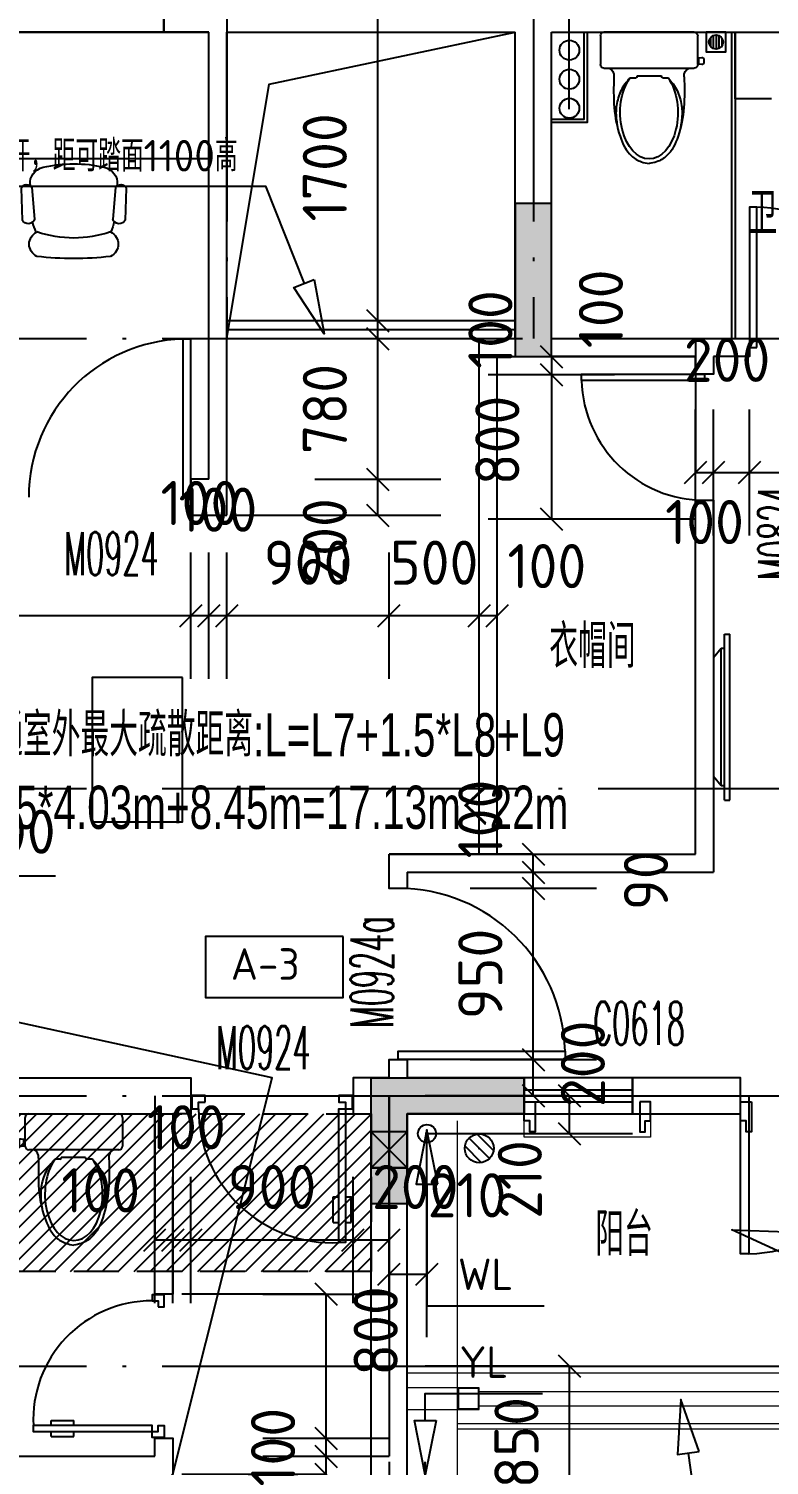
# Model space of a CAD drawing. Header units: millimetres. Extents: x -133666 to 880576, y -269375 to 86941.
# Drawn here: x -45355 to -41246, y -114640 to -106671 of the extents above; entities that cross this region are included whole.
import ezdxf
from ezdxf.enums import TextEntityAlignment as Align

# ---------------------------------------------------------------- set-up
doc = ezdxf.new("R2010")
doc.units = ezdxf.units.MM
doc.header["$LTSCALE"] = 1000
for name, pattern in [('__DASH', [0.35, 0.25, -0.1]), ('DASH', [0.35, 0.25, -0.1]), ('DOTE', [2.42, 2, -0.2, 0.02, -0.2])]:
    doc.linetypes.add(name, pattern=pattern)
doc.layers.get('0').update_dxf_attribs({"linetype": 'CONTINUOUS'})
doc.layers.add('0看线', color=9, linetype='CONTINUOUS', lineweight=0)
for name, color, linetype in [('0门窗套', 47, 'CONTINUOUS'), ('A-Lvtry', 5, 'CONTINUOUS'), ('AXIS_轴线_A', 1, 'DOTE'), ('COLU_柱墙_A', 2, 'CONTINUOUS'), ('COMP_栏杆_A', 163, 'CONTINUOUS'), ('DIM_引注_A', 3, 'CONTINUOUS'), ('DIM_标注_A', 3, 'CONTINUOUS'), ('DIM_符号_A', 3, 'CONTINUOUS'), ('EQU_厨卫设备_A', 6, 'CONTINUOUS'), ('EQU_活动家具_A', 237, 'CONTINUOUS'), ('HATCH_通用填充_A', 251, 'CONTINUOUS'), ('LINE_投影线_A', 7, 'CONTINUOUS'), ('LINE_细线_A', 9, 'CONTINUOUS'), ('M门窗标号', 1, 'CONTINUOUS'), ('PUB_DIM', 3, 'CONTINUOUS'), ('TEXT_房间名称_A', 6, 'CONTINUOUS'), ('TEXT_通用文字_A', 7, 'CONTINUOUS'), ('VPIPE-雨水', 4, 'DASH'), ('WALL_填充墙_A', 2, 'CONTINUOUS'), ('WIN_门窗_A', 4, 'CONTINUOUS'), ('看线', 161, 'CONTINUOUS')]:
    doc.layers.add(name, color=color, linetype=linetype)
doc.styles.add('_TCH_DIM', font='SIMPLEX.shx', dxfattribs={"width": 0.7, "bigfont": 'GBCBIG.shx'})
doc.styles.add('_中哲汉字字母', font='ZZ中哲字母', dxfattribs={"width": 0.7, "bigfont": 'ZZ中哲汉字'})
doc.styles.add('CADReader_TextStyle', font='tssdeng.shx', dxfattribs={"height": 0.2, "bigfont": 'gbcbig.shx'})

# ---------------------------------------------------------------- blocks, each defined once
blk = doc.blocks.new('h54j54j45j4m')
at = {"layer": 'TEXT_房间名称_A', "style": '_中哲汉字字母', "width": 0.7}
for s, p in [('卫生间', (-280546.1, 323076.5, 0)), ('衣帽间', (-281651.5, 320674.1)), ('室内最远点直通室外最大疏散距离:L=L7+1.5*L8+L9', (-285689.3, 320183.1)), ('=2.63m+1.5*4.03m+8.45m=17.13m＜22m', (-285689.3, 319781.1)), ('阳台', (-281396.3, 317412.4))]:
    blk.add_text(s, height=240, dxfattribs=at).set_placement(p)
blk = doc.blocks.new('554y54y')
at = {"layer": 'M门窗标号', "style": '_TCH_DIM', "width": 0.494118}
for s, p in [('M0824', (-280254.5, 321161)), ('M0924a', (-282517.5, 318676.2))]:
    blk.add_text(s, height=238, rotation=90, dxfattribs=at).set_placement(p)
for s, p in [('M0924', (-284342.8, 321189.3)), ('C0618', (-281409, 318583.9)), ('M0924', (-283500.4, 318449.2))]:
    blk.add_text(s, height=238, dxfattribs=at).set_placement(p)
blk = doc.blocks.new('mct-tl')
at = {"layer": '0门窗套'}
blk.add_lwpolyline([(60, 0), (60, -166.7), (30, -166.7), (30, -106.7), (0, -106.7), (0, 0), (60, 0)], dxfattribs=at)
blk = doc.blocks.new('A$C5BD04A55')
at = {"layer": '0看线'}
for points in [[(2900, 5990), (2900, 5900), (3600, 5900), (3600, 5990)], [(7950, 50), (4970, 50), (4970, 0), (3920, 0), (3920, 1050), (3970, 1050), (3970, 5990)], [(5100, 396.7), (5100, 200), (7200, 200), (7200, 396.7)]]:
    blk.add_lwpolyline(points, dxfattribs=at)
at = {"layer": '0看线', "linetype": 'DASH', "ltscale": 0.5}
for points in [[(4870, 290), (4870, 100), (4495, 100), (4495, 130), (4395, 130), (4395, 100), (4020, 100), (4020, 475), (4050, 475), (4050, 575), (4020, 575), (4020, 950), (4210, 950)], [(7525, 330), (7525, 100), (7900, 100), (7900, 130), (7950, 130)]]:
    blk.add_lwpolyline(points, dxfattribs=at)
at = {"layer": '0门窗套'}
for p in [(0, 6096.7), (5100, 396.7)]:
    blk.add_blockref('mct-tl', p, dxfattribs=at)
at = {"layer": '0门窗套', "extrusion": (0, 0, -1), "zscale": -1}
for p in [(-2400, 6096.7), (-3600, 6096.7), (-7200, 396.7)]:
    blk.add_blockref('mct-tl', p, dxfattribs=at)
at = {"layer": '0门窗套', "extrusion": (0, 0, -1), "xscale": -1, "zscale": -1}
blk.add_blockref('mct-tl', (-2900, 6096.7), dxfattribs=at)
blk = doc.blocks.new('A$C2E3860E6')
at = {"layer": 'HATCH_通用填充_A'}
h = blk.add_hatch(color=256, dxfattribs=at)
h.dxf.hatch_style = 1
h.paths.add_polyline_path([(39600, 200), (40000, 200), (40000, 0), (39400, 0), (39400, 850), (39600, 850)])
h.paths.add_polyline_path([(46600, 200), (46200, 200), (46200, 0), (46800, 0), (46800, 850), (46600, 850)])
h.paths.add_polyline_path([(22400, 200), (22800, 200), (22800, 0), (22200, 0), (22200, 850), (22400, 850)])
h.paths.add_polyline_path([(29400, 200), (29000, 200), (29000, 0), (29600, 0), (29600, 850), (29400, 850)])
h.paths.add_polyline_path([(41950, 15750), (41450, 15750), (41450, 15350), (41950, 15350)])
h.paths.add_polyline_path([(44750, 15750), (44250, 15750), (44250, 15350), (44750, 15350)])
h.paths.add_polyline_path([(38600, 9900), (38600, 10750), (38800, 10750), (38800, 9900)])
h.paths.add_polyline_path([(47600, 9900), (47600, 10750), (47400, 10750), (47400, 9900)])
h.paths.add_polyline_path([(41950, 17300), (41450, 17300), (41450, 16900), (41950, 16900)])
h.paths.add_polyline_path([(44750, 17300), (44250, 17300), (44250, 16900), (44750, 16900)])
h.paths.add_polyline_path([(40800, 13600), (40300, 13600), (40300, 13200), (40800, 13200)])
h.paths.add_polyline_path([(45900, 13600), (45400, 13600), (45400, 13200), (45900, 13200)])
h.paths.add_polyline_path([(35700, 11700), (35700, 11200), (35500, 11200), (35500, 11900), (36350, 11900), (36350, 11700)])
h.paths.add_polyline_path([(34600, 9900), (34600, 8450), (34400, 8450), (34400, 10100), (34600, 10100)])
h.paths.add_polyline_path([(35150, 5900), (34600, 5900), (34600, 6550), (34400, 6550), (34400, 5700), (35150, 5700)])
h.paths.add_polyline_path([(43200, 5900), (43000, 5900), (43000, 5050), (43200, 5050)])
h.paths.add_polyline_path([(43850, 11700), (43850, 11300), (44050, 11300), (44050, 11900), (42150, 11900), (42150, 9900), (44050, 9900), (44050, 10500), (43850, 10500), (43850, 10100), (42350, 10100), (42350, 11700)])
h.paths.add_polyline_path([(50500, 11700), (50500, 11200), (50700, 11200), (50700, 11900), (49850, 11900), (49850, 11700)])
h.paths.add_polyline_path([(51600, 9900), (51600, 8450), (51800, 8450), (51800, 10100), (51600, 10100)])
h.paths.add_polyline_path([(51050, 5900), (51600, 5900), (51600, 6550), (51800, 6550), (51800, 5700), (51050, 5700)])
h.paths.add_polyline_path([(24750, 15750), (24250, 15750), (24250, 15350), (24750, 15350)])
h.paths.add_polyline_path([(27550, 15750), (27050, 15750), (27050, 15350), (27550, 15350)])
h.paths.add_polyline_path([(21400, 9900), (21400, 10750), (21600, 10750), (21600, 9900)])
h.paths.add_polyline_path([(30400, 9900), (30400, 10750), (30200, 10750), (30200, 9900)])
h.paths.add_polyline_path([(24750, 17300), (24250, 17300), (24250, 16900), (24750, 16900)])
h.paths.add_polyline_path([(27550, 17300), (27050, 17300), (27050, 16900), (27550, 16900)])
h.paths.add_polyline_path([(23600, 13600), (23100, 13600), (23100, 13200), (23600, 13200)])
h.paths.add_polyline_path([(28700, 13600), (28200, 13600), (28200, 13200), (28700, 13200)])
h.paths.add_polyline_path([(18500, 11700), (18500, 11200), (18300, 11200), (18300, 11900), (19150, 11900), (19150, 11700)])
h.paths.add_polyline_path([(17400, 9900), (17400, 8450), (17200, 8450), (17200, 10100), (17400, 10100)], flags=17)
h.paths.add_polyline_path([(17950, 5900), (17400, 5900), (17400, 6550), (17200, 6550), (17200, 5700), (17950, 5700)])
h.paths.add_polyline_path([(26000, 5900), (25800, 5900), (25800, 5050), (26000, 5050)])
h.paths.add_polyline_path([(25150, 11700), (25150, 11300), (24950, 11300), (24950, 11900), (26850, 11900), (26850, 9900), (24950, 9900), (24950, 10500), (25150, 10500), (25150, 10100), (26650, 10100), (26650, 11700)])
h.paths.add_polyline_path([(33300, 11700), (33300, 11200), (33500, 11200), (33500, 11900), (32650, 11900), (32650, 11700)])
h.paths.add_polyline_path([(34400, 9900), (34400, 8450), (34600, 8450), (34600, 10100), (34400, 10100)])
h.paths.add_polyline_path([(33850, 5900), (34400, 5900), (34400, 6550), (34600, 6550), (34600, 5700), (33850, 5700)])
h.paths.add_polyline_path([(9850, 15750), (10350, 15750), (10350, 15350), (9850, 15350)])
h.paths.add_polyline_path([(7050, 15750), (7550, 15750), (7550, 15350), (7050, 15350)])
h.paths.add_polyline_path([(13200, 9900), (13200, 10750), (13000, 10750), (13000, 9900)])
h.paths.add_polyline_path([(4200, 9900), (4200, 10750), (4400, 10750), (4400, 9900)])
h.paths.add_polyline_path([(9850, 17300), (10350, 17300), (10350, 16900), (9850, 16900)])
h.paths.add_polyline_path([(7050, 17300), (7550, 17300), (7550, 16900), (7050, 16900)])
h.paths.add_polyline_path([(11000, 13600), (11500, 13600), (11500, 13200), (11000, 13200)])
h.paths.add_polyline_path([(5900, 13600), (6400, 13600), (6400, 13200), (5900, 13200)])
h.paths.add_polyline_path([(16100, 11700), (16100, 11200), (16300, 11200), (16300, 11900), (15450, 11900), (15450, 11700)])
h.paths.add_polyline_path([(5200, 200), (5600, 200), (5600, 0), (5000, 0), (5000, 850), (5200, 850)])
h.paths.add_polyline_path([(17200, 9900), (17200, 8450), (17400, 8450), (17400, 10100), (17200, 10100)])
h.paths.add_polyline_path([(16650, 5900), (17200, 5900), (17200, 6550), (17400, 6550), (17400, 5700), (16650, 5700)])
h.paths.add_polyline_path([(12200, 200), (11800, 200), (11800, 0), (12400, 0), (12400, 850), (12200, 850)])
h.paths.add_polyline_path([(8600, 5900), (8800, 5900), (8800, 5050), (8600, 5050)])
h.paths.add_polyline_path([(9450, 11700), (9450, 11300), (9650, 11300), (9650, 11900), (7750, 11900), (7750, 9900), (9650, 9900), (9650, 10500), (9450, 10500), (9450, 10100), (7950, 10100), (7950, 11700)])
h.paths.add_polyline_path([(1300, 11700), (1300, 11200), (1100, 11200), (1100, 11900), (1950, 11900), (1950, 11700)])
h.paths.add_polyline_path([(200, 9900), (200, 8450), (0, 8450), (0, 10100), (200, 10100)])
h.paths.add_polyline_path([(750, 5900), (200, 5900), (200, 6550), (0, 6550), (0, 5700), (750, 5700)])
edge = h.paths.add_edge_path()
edge.add_line((38750, 5900), (38750, 5700))
edge.add_line((38750, 5700), (39400, 5700))
edge.add_line((39400, 5700), (39400, 5200))
edge.add_line((39400, 5200), (39600, 5200))
edge.add_line((39600, 5200), (39600, 5900))
edge.add_line((39600, 5900), (38750, 5900))
edge.add_line((47450, 5900), (47450, 5700))
edge.add_line((47450, 5700), (46800, 5700))
edge.add_line((46800, 5700), (46800, 5200))
edge.add_line((46800, 5200), (46600, 5200))
edge.add_line((46600, 5200), (46600, 5900))
edge.add_line((46600, 5900), (47450, 5900))
edge.add_line((21550, 5900), (21550, 5700))
edge.add_line((21550, 5700), (22200, 5700))
edge.add_line((22200, 5700), (22200, 5200))
edge.add_line((22200, 5200), (22400, 5200))
edge.add_line((22400, 5200), (22400, 5900))
edge.add_line((22400, 5900), (21550, 5900))
edge.add_line((30250, 5900), (30250, 5700))
edge.add_line((30250, 5700), (29600, 5700))
edge.add_line((29600, 5700), (29600, 5200))
edge.add_line((29600, 5200), (29400, 5200))
edge.add_line((29400, 5200), (29400, 5900))
edge.add_line((29400, 5900), (30250, 5900))
edge.add_line((13050, 5900), (13050, 5700))
edge.add_line((13050, 5700), (12400, 5700))
edge.add_line((12400, 5700), (12400, 5200))
edge.add_line((12400, 5200), (12200, 5200))
edge.add_line((12200, 5200), (12200, 5900))
edge.add_line((12200, 5900), (13050, 5900))
edge.add_line((4350, 5900), (4350, 5700))
edge.add_line((4350, 5700), (5000, 5700))
edge.add_line((5000, 5700), (5000, 5200))
edge.add_line((5000, 5200), (5200, 5200))
edge.add_line((5200, 5200), (5200, 5900))
edge.add_line((5200, 5900), (4350, 5900))
h = blk.add_hatch(color=256, dxfattribs=at)
h.dxf.hatch_style = 1
h.paths.add_polyline_path([(22200, 5200), (22400, 5200), (22400, 5900), (21550, 5900), (21550, 5700), (22200, 5700)])
h.paths.add_polyline_path([(29400, 5900), (29400, 5200), (29600, 5200), (29600, 5700), (30250, 5700), (30250, 5900)])
h.paths.add_polyline_path([(34600, 9900), (34600, 10100), (34400, 10100), (34400, 8450), (34600, 8450)])
h.paths.add_polyline_path([(33850, 5700), (34400, 5700), (34400, 5900), (33850, 5900)])
h.paths.add_polyline_path([(39600, 5900), (38750, 5900), (38750, 5700), (39400, 5700), (39400, 5200), (39600, 5200)])
h.paths.add_polyline_path([(46800, 5700), (47450, 5700), (47450, 5900), (46600, 5900), (46600, 5200), (46800, 5200)])
at = {"layer": 'COLU_柱墙_A'}
for points in [[(30400, 9900), (30400, 10750), (30200, 10750), (30200, 9900), (30400, 9900)], [(30250, 5900), (30250, 5700), (29600, 5700), (29600, 5200), (29400, 5200), (29400, 5900), (30250, 5900)]]:
    blk.add_lwpolyline(points, dxfattribs=at)
blk = doc.blocks.new('J54J6K6K')
at = {"layer": 'DIM_引注_A', "linetype": 'Continuous'}
blk.add_lwpolyline([(-286040.3, 319521), (-284390.8, 319521)], dxfattribs=at)
at = {"layer": 'DIM_标注_A', "linetype": 'Continuous'}
for points in [[(-281702.2, 322462.9), (-281578.4, 322339.2)], [(-280840.3, 322501), (-280840.3, 321758.5), (-278640.3, 321758.5), (-278640.3, 322501)], [(-281990.3, 322401), (-281290.3, 322401)], [(-281702.2, 322363), (-281578.4, 322239.2)], [(-280840.3, 322401), (-281640.3, 322401), (-281640.3, 321501.1), (-280840.3, 321501.1)], [(-281990.3, 322301.1), (-281290.3, 322301.1)], [(-280840.3, 321408.5), (-280840.3, 322108.5)], [(-280740.3, 321408.5), (-280740.3, 322108.5)], [(-280540.3, 321408.5), (-280540.3, 322108.5)], [(-280902.2, 321696.6), (-280778.4, 321820.3)], [(-280802.2, 321696.6), (-280678.4, 321820.3)], [(-280602.2, 321696.6), (-280478.4, 321820.3)], [(-286140.3, 321764.1), (-286140.3, 320964.1), (-281940.3, 320964.1), (-281940.3, 321764.1)], [(-281702.2, 321563), (-281578.4, 321439.2)], [(-281990.3, 321501.1), (-281290.3, 321501.1)], [(-283640.1, 320614.1), (-283640.1, 321314.1)], [(-283540.3, 320614.1), (-283540.3, 321314.1)], [(-283440.3, 320614.1), (-283440.3, 321314.1)], [(-282540.3, 320614.1), (-282540.3, 321314.1)], [(-282040.3, 320614.1), (-282040.3, 321314.1)], [(-281940.3, 320614.1), (-281940.3, 321314.1)], [(-283702, 320902.2), (-283578.2, 321026)], [(-283602.2, 320902.2), (-283478.4, 321026)], [(-283502.2, 320902.2), (-283378.4, 321026)], [(-282602.2, 320902.2), (-282478.4, 321026)], [(-282102.2, 320902.2), (-281978.4, 321026)], [(-282002.2, 320902.2), (-281878.4, 321026)], [(-282540.3, 318301), (-281740.3, 318301), (-281740.3, 319641), (-282540.3, 319641)], [(-282090.3, 319641), (-281390.3, 319641)], [(-281802.2, 319702.9), (-281678.4, 319579.2)], [(-281802.2, 319602.9), (-281678.4, 319479.2)], [(-282090.3, 319541), (-281390.3, 319541)], [(-281802.2, 319513.3), (-281678.4, 319389.6)], [(-282090.3, 319451.5), (-281390.3, 319451.5)], [(-281802.2, 318563.3), (-281678.4, 318439.6)], [(-282090.3, 318501.5), (-281390.3, 318501.5)], [(-283840.3, 318301), (-283840.3, 317501), (-282540.3, 317501), (-282540.3, 318301)], [(-282340.3, 318091), (-281540.3, 318091), (-281540.3, 318301), (-282340.3, 318301)], [(-282090.3, 318301), (-281390.3, 318301)], [(-281890.3, 318301), (-281190.3, 318301)], [(-281802.2, 318362.9), (-281678.4, 318239.2)], [(-281602.2, 318362.9), (-281478.4, 318239.2)], [(-281602.2, 318152.9), (-281478.4, 318029.2)], [(-282540.3, 318111), (-282540.3, 317311), (-282330.3, 317311), (-282330.3, 318111)], [(-281890.3, 318091), (-281190.3, 318091)], [(-283840.3, 317151), (-283840.3, 317851)], [(-283740.3, 317151), (-283740.3, 317851)], [(-283640.3, 317151), (-283640.3, 317851)], [(-282740.3, 317151), (-282740.3, 317851)], [(-282540.3, 317151), (-282540.3, 317851)], [(-282540.3, 316961), (-282540.3, 317661)], [(-282330.3, 316961), (-282330.3, 317661)], [(-283902.2, 317439.2), (-283778.4, 317562.9)], [(-283802.2, 317439.2), (-283678.4, 317562.9)], [(-283702.2, 317439.2), (-283578.4, 317562.9)], [(-282802.2, 317439.2), (-282678.4, 317562.9)], [(-282602.2, 317439.2), (-282478.4, 317562.9)], [(-282602.2, 317249.2), (-282478.4, 317372.9)], [(-282392.2, 317249.2), (-282268.4, 317372.9)], [(-281602.2, 316862.9), (-281478.4, 316739.2)], [(-282340.3, 315951.5), (-281540.3, 315951.5), (-281540.3, 316801), (-282340.3, 316801)], [(-281890.3, 316801), (-281190.3, 316801)], [(-282540.3, 316269.5), (-282540.3, 315469.5), (-282340.3, 315469.5), (-282340.3, 316269.5)]]:
    blk.add_lwpolyline(points, dxfattribs=at)
at = {"layer": 'DIM_符号_A', "linetype": 'Continuous'}
for points in [[(-281540.8, 323773.6), (-281540.8, 325696.6), (-280469.8, 325696.6)], [(-285190.3, 323347.1), (-283227.2, 323347.1), (-283012.5, 322806.8)], [(-282956.7, 322829), (-282901.7, 322528), (-283068.2, 322784.7), (-282956.7, 322829)], [(-282270.3, 317811), (-282330.3, 318111), (-282390.3, 317811), (-282270.3, 317811)], [(-282330.3, 317811), (-282330.3, 317135.6), (-281680.3, 317135.6)], [(-280333.6, 317545.2), (-280361.8, 317428.6), (-280639.2, 317557.6), (-280333.6, 317545.2)], [(-282340.3, 316498.5), (-282340.3, 316648.5), (-281690.3, 316648.5)], [(-280821, 316326.5), (-280921.3, 316615.5), (-280939.8, 316310.2), (-280821, 316326.5)], [(-282280.3, 316498.5), (-282340.3, 316198.5), (-282400.3, 316498.5), (-282280.3, 316498.5)], [(-280880.4, 316318.3), (-280807.8, 315790.1), (-278736.3, 315790.1)]]:
    blk.add_lwpolyline(points, dxfattribs=at)
at = {"layer": 'PUB_DIM', "linetype": 'Continuous'}
for points in [[(-283403.3, 321521), (-282603.3, 321521), (-282603.3, 324301), (-283403.3, 324301)], [(-282953.3, 322601), (-282253.3, 322601)], [(-282665.2, 322662.9), (-282541.4, 322539.2)], [(-282665.2, 322562.9), (-282541.4, 322439.2)], [(-282953.3, 322501), (-282253.3, 322501)], [(-282953.3, 321721), (-282253.3, 321721)], [(-282665.2, 321782.9), (-282541.4, 321659.2)], [(-282665.2, 321582.9), (-282541.4, 321459.2)], [(-282953.3, 321521), (-282253.3, 321521)], [(-282952.2, 317262.9), (-282828.4, 317139.2)], [(-283690.3, 316201), (-282890.3, 316201), (-282890.3, 317201), (-283690.3, 317201)], [(-283240.3, 317201), (-282540.3, 317201)], [(-282952.2, 316462.9), (-282828.4, 316339.2)], [(-283240.3, 316401), (-282540.3, 316401)], [(-283240.3, 316301), (-282540.3, 316301)], [(-282952.2, 316362.9), (-282828.4, 316239.2)], [(-282952.2, 316262.9), (-282828.4, 316139.2)]]:
    blk.add_lwpolyline(points, dxfattribs=at)
at = {"layer": 'VPIPE-雨水', "linetype": 'Continuous'}
blk.add_circle((-282330.3, 318091), 50, dxfattribs=at)
at = {"layer": 'DIM_引注_A', "color": 7, "style": 'CADReader_TextStyle'}
blk.add_text('阴影区域需吊顶，下方净高2400', height=245, dxfattribs=at).set_placement((-284390.8, 319888.5), align=Align.TOP_RIGHT)
at = {"layer": 'DIM_标注_A', "color": 7, "style": 'CADReader_TextStyle'}
for s, rotation, p in [('100', 90, (-281365.3, 322666)), ('200', 360.00001, (-280665.3, 322383.5)), ('800', 90, (-281940.3, 321936.1)), ('100', 360.00001, (-283590.2, 321589.1)), ('100', 360.00001, (-283490.3, 321552.1)), ('100', 360.00001, (-280790.3, 321483.5)), ('900', 360.00001, (-282990.3, 321258.1)), ('500', 360.00001, (-282290.3, 321258.1)), ('100', 360.00001, (-281665.3, 321239.1)), ('100', 90, (-282034.3, 319836)), ('90', 90, (-281115.3, 319496.2)), ('950', 90, (-282034.3, 318976.5)), ('200', 90, (-281465.3, 318478.1)), ('100', 360.00001, (-283665.3, 318126)), ('210', 90, (-281815.3, 317836)), ('100', 360.00001, (-284140.3, 317776)), ('900', 360.00001, (-283190.3, 317795)), ('200', 360.00001, (-282395.3, 317795)), ('210', 360.00001, (-282108.3, 317748.6)), ('850', 90, (-281834.3, 316376.3))]:
    blk.add_text(s, height=245, rotation=rotation, dxfattribs=at).set_placement(p, align=Align.MIDDLE)
at = {"layer": 'DIM_符号_A', "color": 7, "style": 'CADReader_TextStyle'}
for s, p in [('防护栏杆，距可踏面1100高', (-284208.8, 323522.1)), ('WL', (-282005.3, 317310.6)), ('YL', (-282015.3, 316823.5))]:
    blk.add_text(s, height=175, dxfattribs=at).set_placement(p, align=Align.MIDDLE)
at = {"layer": 'PUB_DIM', "color": 7, "style": 'CADReader_TextStyle'}
for s, rotation, p in [('1700', 449.99999, (-282897.3, 323451)), ('100', 449.99999, (-281978.3, 322551)), ('780', 449.99999, (-282897.3, 322111)), ('200', 449.99999, (-282897.3, 321376)), ('800', 90, (-282615.3, 316995.9)), ('100', 90, (-283184.3, 316351))]:
    blk.add_text(s, height=245, rotation=rotation, dxfattribs=at).set_placement(p, align=Align.MIDDLE)
blk = doc.blocks.new('座便')
for p, q in [((-270, -200), (-270, -40)), ((-250, -20), (250, -20)), ((270, -40), (270, -200)), ((-303.5, -170.5), (-303.5, -190.2)), ((-303.5, -170.5), (-303.5, -190.2)), ((-270, -162.3), (-292.7, -160.5)), ((-270, -162.3), (-292.7, -160.5)), ((-292.7, -200.1), (-270, -198.4)), ((-292.7, -200.1), (-270, -198.4)), ((-276.1, -198.8), (-276.1, -161.8)), ((-276.1, -198.8), (-276.1, -161.8)), ((-221.7, -220), (-250, -220)), ((221.7, -220), (-221.7, -220)), ((221.7, -220), (-221.7, -220)), ((250, -220), (221.7, -220)), ((-77.3, -272.6), (-100.5, -272.6)), ((-77.3, -272.6), (-100.5, -272.6)), ((-69.3, -262), (-69.3, -264.6)), ((65.1, -262), (-69.3, -262)), ((-69.3, -262), (-69.3, -264.6)), ((65.1, -262), (-69.3, -262)), ((65.1, -264.6), (65.1, -262)), ((65.1, -264.6), (65.1, -262)), ((100.5, -272.6), (73.1, -272.6)), ((100.5, -272.6), (73.1, -272.6))]:
    blk.add_line(p, q)
for centre, radius, start, end in [((-250, -40), 20, 90, 180), ((250, -40), 20, 0, 90), ((250, -40), 20, 0, 90), ((-293.5, -170.5), 10, 85.56158, 180), ((-293.5, -170.5), 10, 85.56158, 180), ((-293.5, -190.2), 10, 180, 274.43842), ((-293.5, -190.2), 10, 180, 274.43842), ((-250, -200), 20, 180, 270), ((-238.3, -260.4), 43.7, 351.37849, 67.65047), ((238.3, -260.4), 43.7, 112.34953, 188.62151), ((250, -200), 20, 270, 0), ((-100.5, -280.6), 8, 90, 145.22779), ((-100.5, -280.6), 8, 90, 145.22779), ((-77.3, -264.6), 8, 270, 0), ((-77.3, -264.6), 8, 270, 0), ((73.1, -264.6), 8, 180, 270), ((73.1, -264.6), 8, 180, 270), ((100.5, -280.6), 8, 34.77221, 90), ((100.5, -280.6), 8, 34.77221, 90)]:
    blk.add_arc(centre, radius, start, end)
blk.add_ellipse((0, -466.8), major_axis=(0, 256.5), ratio=0.624298, start_param=0.73236, end_param=5.550825)
for points, knots in [([(-195.1, -266.9), (-196.6, -324.4), (-199.4, -436.2), (-170.6, -586.5), (-119.1, -698.5), (-49.6, -739.9), (-14.2, -746.4), (0, -749)], [0, 0, 0, 0, 171.873008, 333.949451, 459.747669, 524.048243, 567.39816, 567.39816, 567.39816, 567.39816]), ([(-107.1, -276), (-116.1, -285.9), (-144.6, -317.3), (-174.9, -382.8), (-187.7, -466.4), (-179.2, -520.4), (-175, -546.4)], [0, 0, 0, 0, 40.186691, 126.909564, 211.63779, 290.070492, 290.070492, 290.070492, 290.070492]), ([(-107.1, -276), (-116.1, -285.9), (-144.6, -317.3), (-174.9, -382.8), (-187.7, -466.4), (-179.2, -520.4), (-175, -546.4)], [0, 0, 0, 0, 40.186691, 126.909564, 211.63779, 290.070492, 290.070492, 290.070492, 290.070492]), ([(195.1, -266.9), (196.6, -324.4), (199.4, -436.2), (170.6, -586.5), (119.1, -698.5), (49.6, -739.9), (14.2, -746.4), (0, -749)], [0, 0, 0, 0, 171.873008, 333.949451, 459.747669, 524.048243, 567.39816, 567.39816, 567.39816, 567.39816]), ([(107.1, -276), (116.1, -285.9), (144.6, -317.3), (174.9, -382.8), (187.7, -466.4), (179.2, -520.4), (175, -546.4)], [0, 0, 0, 0, 40.186691, 126.909564, 211.63779, 290.070492, 290.070492, 290.070492, 290.070492]), ([(107.1, -276), (116.1, -285.9), (144.6, -317.3), (174.9, -382.8), (187.7, -466.4), (179.2, -520.4), (175, -546.4)], [0, 0, 0, 0, 40.186691, 126.909564, 211.63779, 290.070492, 290.070492, 290.070492, 290.070492])]:
    blk.add_open_spline(points, degree=3, knots=knots)
blk = doc.blocks.new('A$C34F157F5')
at = {"layer": 'EQU_活动家具_A'}
for p, q in [((0, 1256.2), (1650, 1256.2, 0)), ((0, 556.2), (0, 1256.2)), ((1650, 1256.2, 0), (1650, 556.2, 0)), ((1650, 556.2, 0), (0, 556.2)), ((1262.5, 556.2, 0), (1594.6, 556.2, 0)), ((508.4, 411.6, 0), (508.9, 405, 0)), ((992.4, 411.6, 0), (991.8, 405, 0)), ((992.4, 411.6, 0), (992, 405.1, 0)), ((459.5, 391.3, 0), (464.5, 214.1, 0)), ((518.3, 394.7, 0), (533.3, 219.1, 0)), ((982.5, 394.7, 0), (967.4, 219.1, 0)), ((1041.3, 391.3, 0), (1036.2, 214.1, 0))]:
    blk.add_line(p, q, dxfattribs=at)
for centre, major_axis, start_param, end_param in [((609.2, 419.5, 0), (101.2, 0), 1.851945, 3.228859), ((750.4, -118.6, 0), (-713.4, 0), 4.472843, 4.951935), ((891.6, 419.5, 0), (-101.2, 0), 3.054326, 4.43124), ((489.7, 382.1, 0), (31.9, 0), 0.454538, 2.814934), ((1011.1, 382.1, 0), (-31.9, 0), 3.468251, 5.828647), ((498, 226.4, 0), (36.2, 0), 3.528295, 6.058626), ((726.5, 228.6, 0), (202.4, 0), 3.269608, 3.599082), ((777.1, 228.6, 0), (-202.4, 0), 2.68114, 3.000304), ((1002.7, 226.4, 0), (36.2, 0), 3.366152, 5.896483), ((590.7, 80, 0), (-87.4, 0), -1.040344, 1.040344), ((750.4, 633.2, 0), (574.5, 0), 4.349517, 5.075261), ((910.1, 80, 0), (-87.4, 0), 2.101249, 4.181937), ((750.4, 1428.4, 0), (1581.5, 0), 4.583073, 4.841705)]:
    blk.add_ellipse(centre, major_axis=major_axis, ratio=0.903226, start_param=start_param, end_param=end_param, dxfattribs=at)
blk = doc.blocks.new('A$C43C32891')
at = {"layer": 'EQU_活动家具_A'}
for p, q in [((410, 2950), (10, 2950)), ((410, 2400), (410, 2950)), ((210, 2885), (210, 2465)), ((0, 2675), (420, 2675)), ((410, 2400), (10, 2400)), ((592.3, 2375), (592.3, 575)), ((844.1, 2375), (844.1, 575)), ((3019.3, 1015), (3019.3, 1935)), ((3019.3, 1015), (3019.3, 1935)), ((3049.3, 1935), (3019.3, 1935)), ((3049.3, 1015), (3049.3, 1935)), ((3049.3, 1856.2), (3068.2, 1856.2)), ((3068.2, 1093.8), (3068.2, 1856.2)), ((3068.2, 1856.2), (3110, 1804.4)), ((3110, 1804.4), (3110, 1145.6)), ((3068.2, 1093.8), (3110, 1145.6)), ((3049.3, 1093.8), (3068.2, 1093.8)), ((3049.3, 1015), (3019.3, 1015)), ((410, 550), (10, 550)), ((210, 65), (210, 485)), ((410, 550), (410, 0)), ((0, 275), (420, 275)), ((410, 0), (10, 0))]:
    blk.add_line(p, q, dxfattribs=at)
for points in [[(80, 2805), (80, 2545), (340, 2545), (340, 2805)], [(10, 575), (10, 2375), (2210, 2375), (2210, 575)], [(447.1, 2204.9), (70.7, 2204.9), (70.7, 1504.6), (447.1, 1504.6)], [(447.1, 745.1), (70.7, 745.1), (70.7, 1445.4), (447.1, 1445.4)], [(80, 145), (80, 405), (340, 405), (340, 145)]]:
    blk.add_lwpolyline(points, close=True, dxfattribs=at)
for points in [[(112.5, 2772.5), (112.5, 2577.5), (307.5, 2577.5), (307.5, 2772.5), (112.5, 2772.5)], [(112.5, 177.5), (112.5, 372.5), (307.5, 372.5), (307.5, 177.5), (112.5, 177.5)]]:
    blk.add_lwpolyline(points, dxfattribs=at)

msp = doc.modelspace()

# ---------------------------------------------------------------- hatches: boundary and pattern name
at = {"layer": 'EQU_厨卫设备_A'}
h = msp.add_hatch(dxfattribs=at)
h.set_pattern_fill('ANSI31', color=256, scale=10, angle=225, style=0)
h.set_pattern_definition([(270, (432615.536, -5497096.845), (-15.875, -9e-15), [])])
edge = h.paths.add_edge_path()
edge.add_arc((-41541.2, -106744.6), 39.3, 180, 540)
at = {"layer": 'HATCH_通用填充_A'}
h = msp.add_hatch(dxfattribs=at)
h.set_pattern_fill('ANSI31', color=256, scale=500)
h.set_pattern_definition([(45, (-364950.27, -463708.57), (-44.194174, 44.194174), [])])
h.paths.add_polyline_path([(-43455, -113564.6), (-46855, -113564.6), (-46855, -112689.6), (-43455, -112689.6)])

# ---------------------------------------------------------------- linework, layer by layer
at = {"layer": '0看线'}
for points in [[(-38455, -114129.6), (-43255, -114129.6)], [(-42855, -114229.6), (-38575, -114229.6)], [(-42855, -114309.6), (-38575, -114309.6)], [(-38455, -114409.6), (-42975, -114409.6)], [(-38455, -114439.6), (-42975, -114439.6)]]:
    msp.add_lwpolyline(points, dxfattribs=at)
for points in [[(-42975, -114209.6), (-43255, -114209.6), (-43255, -114329.6), (-42975, -114329.6)], [(-42855, -114209.6), (-42975, -114209.6), (-42975, -114329.6), (-42855, -114329.6)], [(-42860, -114214.6), (-42970, -114214.6), (-42970, -114324.6), (-42860, -114324.6)]]:
    msp.add_lwpolyline(points, close=True, dxfattribs=at)
at = {"layer": 'AXIS_轴线_A', "linetype": 'DOTE'}
for p, q in [((-44255, -100899.6), (-44255, -108389.6)), ((-42555, -100899.6), (-42555, -108389.6)), ((-73655, -108389.6), (-20255, -108389.6)), ((-73655, -110885), (-20255, -110885)), ((-73655, -112589.6), (-20255, -112589.6)), ((-43355, -112589.6), (-43355, -119189.6)), ((-43355, -112589.6), (-43355, -119189.6)), ((-73655, -114089.6), (-20255, -114089.6))]:
    msp.add_line(p, q, dxfattribs=at)
at = {"layer": 'COMP_栏杆_A'}
for p, q in [((-44255, -108289.6), (-42655, -108289.6)), ((-44255, -108339.6), (-42655, -108339.6)), ((-44255, -108389.6), (-42655, -108389.6))]:
    msp.add_line(p, q, dxfattribs=at)
at = {"layer": 'EQU_厨卫设备_A'}
for p, q in [((-41455, -106689.6), (-41455, -108389.6)), ((-41435, -106689.6), (-41435, -108389.6)), ((-42798.5, -112938.2), (-42911.6, -112825.1)), ((-42775.9, -112892.9), (-42866.4, -112802.4)), ((-42843.7, -112960.8), (-42934.2, -112870.3))]:
    msp.add_line(p, q, dxfattribs=at)
for points in [[(-42455, -107189.6), (-42255, -107189.6), (-42255, -106689.6)], [(-42455, -107171.6), (-42273, -107171.6), (-42273, -106689.6)], [(-41234.3, -107059.6), (-41435, -107059.6), (-41435, -106689.6), (-40475, -106689.6), (-40475, -107059.6), (-40675.8, -107059.6)]]:
    msp.add_lwpolyline(points, dxfattribs=at)
msp.add_lwpolyline([(-41486.2, -106689.6), (-41596.2, -106689.6), (-41596.2, -106799.6), (-41486.2, -106799.6)], close=True, dxfattribs=at)
for centre, radius in [((-41541.2, -106744.6), 39.3), ((-42355, -106789.6), 55), ((-42355, -106950.6), 55), ((-42355, -107111.6), 55), ((-42855, -112881.6), 80)]:
    msp.add_circle(centre, radius, dxfattribs=at)
msp.add_point((-42855, -112881.6), dxfattribs=at)
at = {"layer": 'EQU_活动家具_A'}
msp.add_lwpolyline([(-44502.1, -110270.4), (-45002.1, -110270.4), (-45002.1, -111070.4), (-44502.1, -111070.4), (-44502.1, -110270.4)], dxfattribs=at)
at = {"layer": 'LINE_投影线_A'}
for p, q in [((-43255, -112789.6), (-43455, -112789.6)), ((-43255, -112989.6), (-43455, -112989.6))]:
    msp.add_line(p, q, dxfattribs=at)
at = {"layer": 'LINE_投影线_A', "linetype": '__DASH'}
msp.add_lwpolyline([(-43455, -113564.6), (-46855, -113564.6), (-46855, -112689.6), (-43455, -112689.6)], close=True, dxfattribs=at)
at = {"layer": 'LINE_投影线_A'}
msp.add_lwpolyline([(-43255, -112789.6), (-43455, -112789.6), (-43455, -112989.6), (-43255, -112989.6)], close=True, dxfattribs=at)
for points in [[(-43255, -112989.6), (-43455, -112789.6)], [(-43255, -112789.6), (-43455, -112989.6)]]:
    msp.add_lwpolyline(points, dxfattribs=at)
at = {"layer": 'LINE_细线_A'}
for points in [[(-44255, -108389.6), (-44020, -106978.8), (-42655, -106689.6)], [(-46855, -118189.6), (-44555, -114689.6), (-44005, -112489.6), (-45955, -112064.6)]]:
    msp.add_lwpolyline(points, dxfattribs=at)
at = {"layer": 'WALL_填充墙_A', "linetype": 'Continuous'}
for points in [[(-44355, -106489.6), (-44605, -106489.6), (-44605, -106689.6), (-44355, -106689.6)], [(-44355, -109169.6), (-44355, -106689.6)], [(-44255, -106689.6), (-42655, -106689.6)], [(-44255, -109369.6), (-44255, -106689.6)], [(-42655, -108389.6), (-42655, -106689.6)], [(-42455, -106689.6), (-39555, -106689.6)], [(-42455, -108389.6), (-42455, -106689.6)], [(-42855, -111249.6), (-42855, -108389.6)], [(-42855, -108389.6), (-42655, -108389.6)], [(-42455, -108389.6), (-41655, -108389.6)], [(-41655, -108389.6), (-41355, -108389.6), (-41355, -108489.6), (-41555, -108489.6)], [(-42755, -111249.6), (-42755, -108489.6)], [(-42755, -108489.6), (-42555, -108489.6)], [(-42555, -108489.6), (-41655, -108489.6)], [(-41555, -108489.6), (-41555, -108586.4), (-41655, -108586.4), (-41655, -108489.6)], [(-44355, -109169.6), (-44454.9, -109169.6), (-44454.9, -109369.6), (-44255, -109369.6)], [(-41655, -111249.6), (-41655, -109286.4), (-41555, -109286.4), (-41555, -111349.6)], [(-43255, -111349.6), (-43255, -111439.2), (-43355, -111439.2), (-43355, -111249.6)], [(-43355, -111249.6), (-42855, -111249.6)], [(-42755, -111249.6), (-41655, -111249.6)], [(-43255, -111349.6), (-42755, -111349.6)], [(-42755, -111349.6), (-41555, -111349.6)], [(-43355, -112489.6), (-43355, -112389.2), (-43255, -112389.2), (-43255, -112489.6)], [(-46855, -112489.6), (-44655, -112489.6)], [(-44655, -112489.6), (-44455, -112489.6), (-44455, -112689.6), (-44555, -112689.6)], [(-43355, -112489.6), (-43555, -112489.6), (-43555, -112689.6), (-43455, -112689.6)], [(-43255, -112689.6), (-42605, -112689.6), (-42605, -112489.6), (-43255, -112489.6)], [(-41405, -112689.6), (-41405, -112489.6), (-42005, -112489.6), (-42005, -112689.6), (-41405, -112689.6)], [(-46855, -112689.6), (-44655, -112689.6)], [(-44555, -112689.6), (-44555, -113689.6), (-44655, -113689.6), (-44655, -112689.6)], [(-43455, -118189.6), (-43455, -112689.6)], [(-43255, -118389.6), (-43255, -112689.6)], [(-44655, -114589.6), (-44655, -114489.6), (-44555, -114489.6), (-44555, -114689.6)], [(-46855, -114589.6), (-44655, -114589.6)]]:
    msp.add_lwpolyline(points, dxfattribs=at)
at = {"layer": 'WIN_门窗_A', "linetype": 'Continuous'}
for points in [[(-44605, -106689.6), (-44605, -106489.6), (-45505, -106489.6), (-45505, -106689.6), (-44605, -106689.6)], [(-41315, -108439.6), (-41315, -107659.6), (-41355, -107659.6), (-41355, -108439.6), (-41315, -108439.6)], [(-44454.9, -109269.6), (-44454.9, -108392.1), (-44499.9, -108392.1), (-44499.9, -109269.6), (-44454.9, -109269.6)], [(-41605, -108586.4), (-41605, -108621.4), (-42287.5, -108621.4), (-42287.5, -108586.4), (-41605, -108586.4)], [(-42378.8, -112341.7), (-42378.8, -112389.2), (-43305, -112389.2), (-43305, -112341.7), (-42378.8, -112341.7)], [(-42005, -112689.6), (-42005, -112489.6), (-42605, -112489.6), (-42605, -112689.6), (-42005, -112689.6)], [(-44375.6, -112625.1), (-44375.6, -112588.1), (-44449.8, -112588.1), (-44449.8, -112662.2), (-44412.7, -112662.2), (-44412.7, -112625.1), (-44375.6, -112625.1)], [(-43559.2, -112588.1), (-43633.5, -112588.1), (-43633.5, -112625.1), (-43596.4, -112625.1), (-43596.4, -113404.4), (-43633.5, -113404.4), (-43633.5, -112662.2), (-43559.2, -112662.2), (-43559.2, -112588.1)], [(-42605, -112556.3), (-42005, -112556.3)], [(-41360, -112589.6), (-41360, -113467.1), (-41405, -113467.1), (-41405, -112589.6), (-41360, -112589.6)], [(-42605, -112623), (-42005, -112623)], [(-43664.9, -113150.8), (-43633.5, -113150.8)], [(-43664.9, -113293.6), (-43664.9, -113150.8)], [(-43596.4, -113150.8), (-43565, -113150.8)], [(-43565, -113293.6), (-43565, -113150.8)], [(-43664.9, -113293.6), (-43633.5, -113293.6)], [(-43596.4, -113293.6), (-43565, -113293.6)], [(-44636.6, -113760.3), (-44603.6, -113760.3), (-44603.6, -113694.3), (-44669.6, -113694.3), (-44669.6, -113727.3), (-44636.6, -113727.3), (-44636.6, -113760.3)], [(-44603.6, -114485.9), (-44669.6, -114485.9), (-44669.6, -114419.9), (-45329.3, -114419.9), (-45329.3, -114452.9), (-44636.6, -114452.9), (-44636.6, -114419.9), (-44603.6, -114419.9), (-44603.6, -114485.9)], [(-45230.8, -114419.9), (-45230.8, -114392)], [(-45230.8, -114392), (-45103.9, -114392)], [(-45103.9, -114419.9), (-45103.9, -114392)], [(-45230.8, -114480.8), (-45230.8, -114452.9)], [(-45230.8, -114480.8), (-45103.9, -114480.8)], [(-45103.9, -114480.8), (-45103.9, -114452.9)]]:
    msp.add_lwpolyline(points, dxfattribs=at)
for centre, radius, start, end in [((-41335, -108439.6), 780, 0, 88.53072), ((-44477.3, -109269.6), 877.5, 91.46928, 180), ((-41605, -108603.9), 682.5, 181.46928, 270), ((-43305, -112365.4), 926.2, 1.46928, 90), ((-41382.5, -112589.6), 877.5, 271.46928, 0), ((-43670.6, -112663.2), 742.1, 179.92833, 272.86603), ((-44670.4, -114386.9), 659.6, 89.92833, 182.86603)]:
    msp.add_arc(centre, radius, start, end, dxfattribs=at)
at = {"layer": '看线'}
msp.add_lwpolyline([(-43609.9, -111705.5), (-44374, -111705.5), (-44374, -112044.9), (-43609.9, -112044.9)], close=True, dxfattribs=at)

# ---------------------------------------------------------------- block references
at = {"layer": 'A-Lvtry', "xscale": -1}
msp.add_blockref('座便', (-41913, -106669.6), dxfattribs=at)
at = {"layer": 'A-Lvtry'}
msp.add_blockref('座便', (-45105, -112669.6), dxfattribs=at)
at = {"layer": 'DIM_标注_A'}
msp.add_blockref('J54J6K6K', (239185.2, -430890.6), dxfattribs=at)
at = {"layer": 'EQU_活动家具_A', "xscale": -1}
for name, p in [('A$C34F157F5', (-44355, -107945.8)), ('A$C43C32891', (-38445, -111964.6))]:
    msp.add_blockref(name, p, dxfattribs=at)
at = {"layer": 'HATCH_通用填充_A'}
msp.add_blockref('A$C2E3860E6', (-72855, -118389.6), dxfattribs=at)
at = {"layer": 'LINE_投影线_A', "xscale": -1}
msp.add_blockref('A$C5BD04A55', (-39005, -118719.6), dxfattribs=at)
at = {"layer": 'M门窗标号'}
msp.add_blockref('554y54y', (239185.2, -430890.6), dxfattribs=at)
at = {"layer": 'TEXT_房间名称_A'}
msp.add_blockref('h54j54j45j4m', (239185.2, -430890.6), dxfattribs=at)

# ---------------------------------------------------------------- texts
at = {"layer": 'TEXT_通用文字_A', "style": 'CADReader_TextStyle'}
msp.add_text('A-3', height=175, dxfattribs=at).set_placement((-44233.2, -111999.1), align=Align.BOTTOM_LEFT)

doc.saveas('drawing.dxf')
